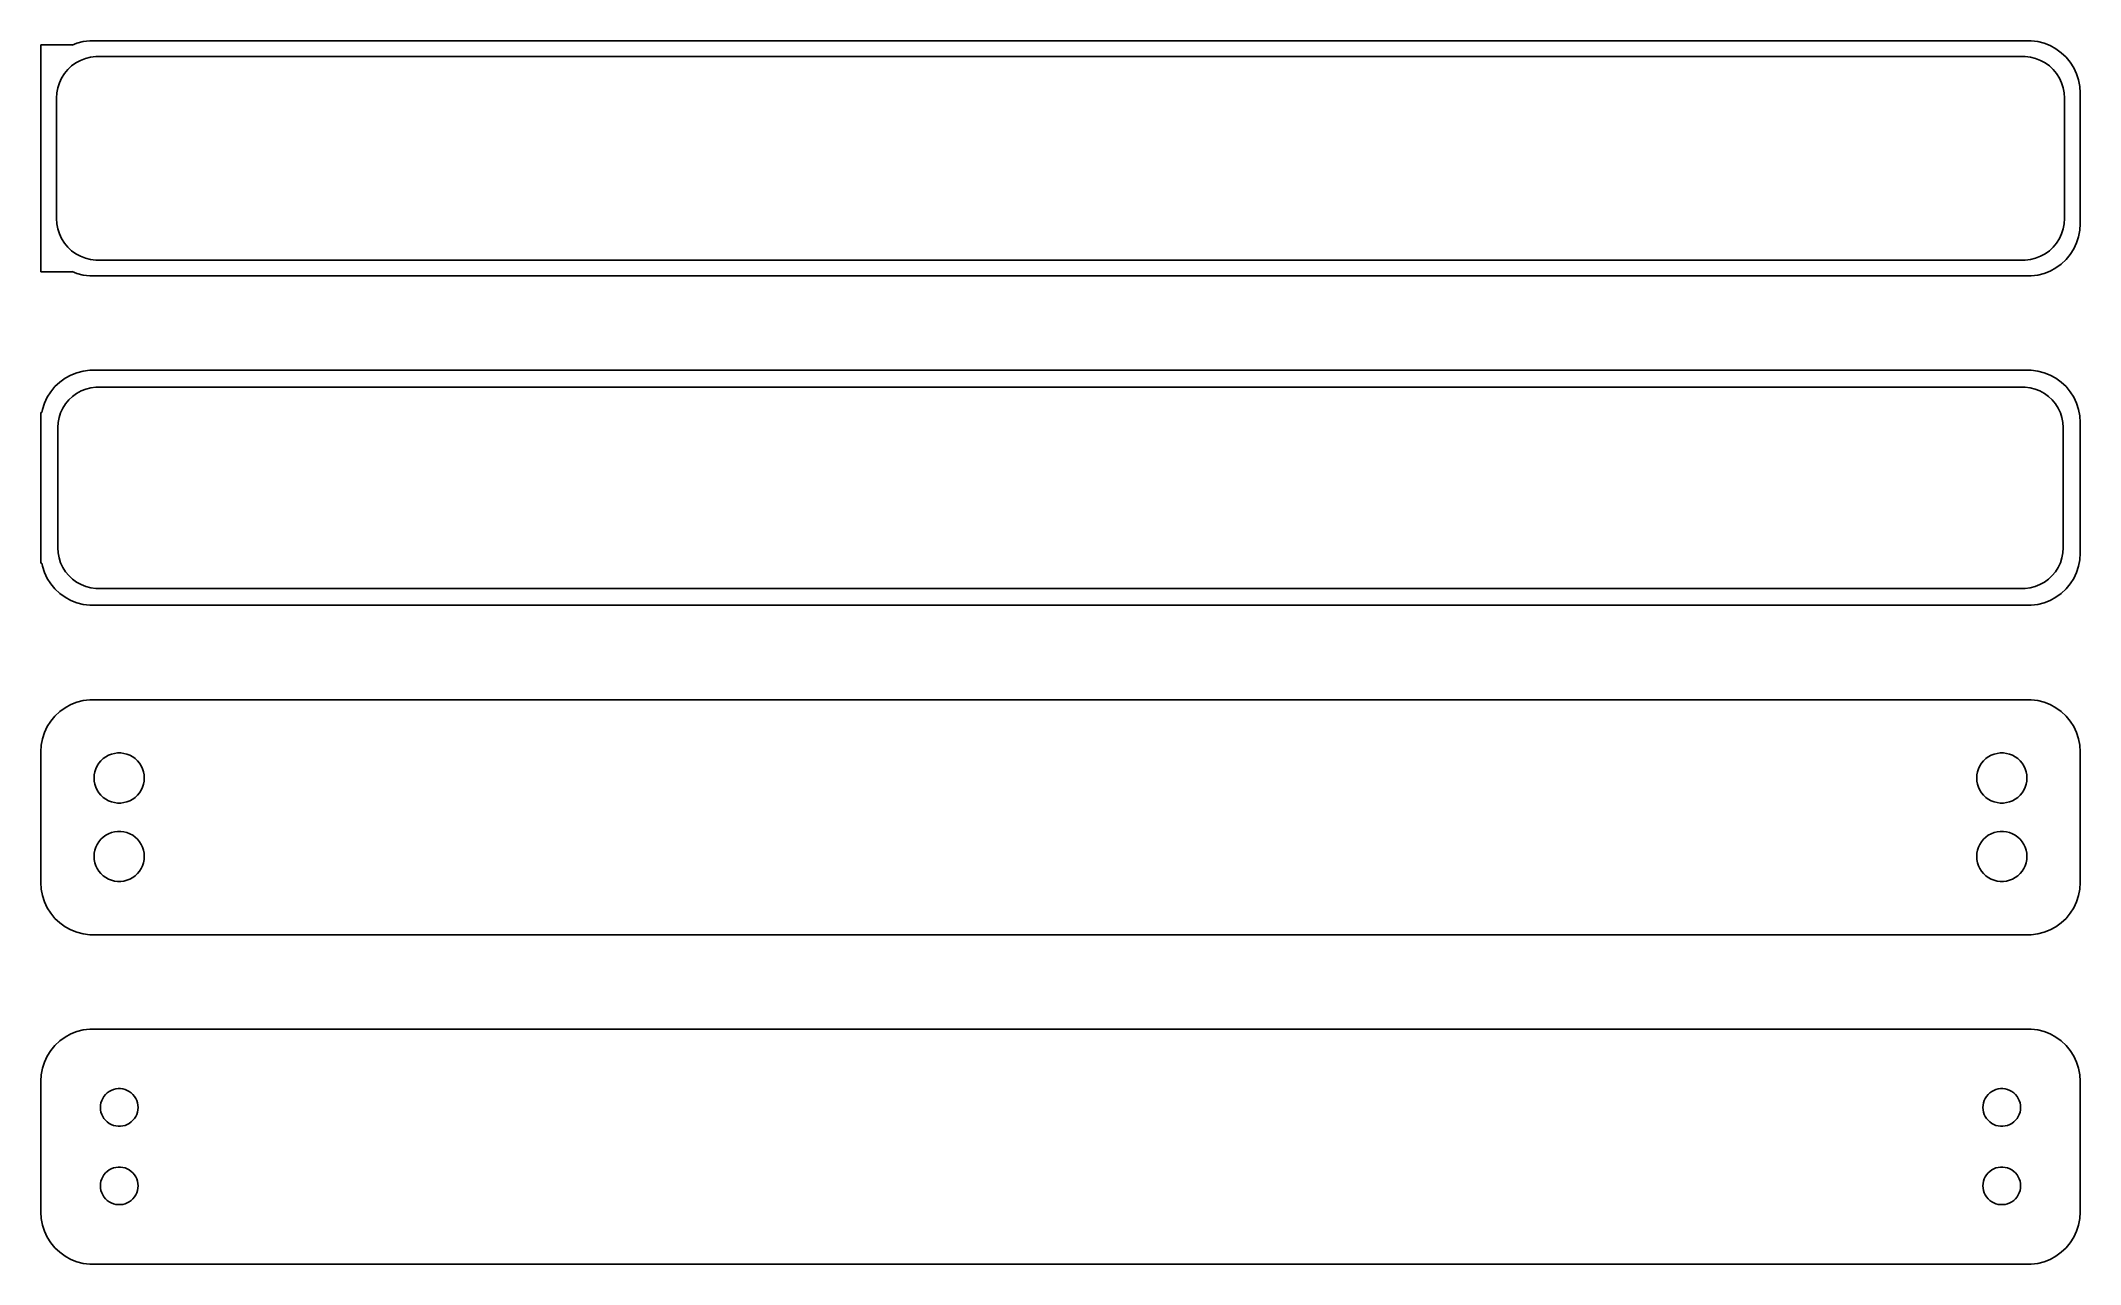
# Model space of a CAD drawing. Header units: metres. Extents: x -98 to 98, y 83 to 200.
import ezdxf

# ---------------------------------------------------------------- set-up
doc = ezdxf.new("R2010")
doc.units = ezdxf.units.M

msp = doc.modelspace()

# ---------------------------------------------------------------- linework, layer by layer
for p, q in [((-94.5, 199.865), (-97.5, 199.865)), ((-97.5, 199.865), (-97.5, 178.135)), ((-94.0451, 200.005), (-94.5, 199.825)), ((-94.5, 199.825), (-94.5, 199.865)), ((-93.4369, 200.161), (-94.0451, 200.005)), ((-92.8139, 200.24), (-93.4369, 200.161)), ((92.8139, 200.24), (-92.8139, 200.24)), ((93.4369, 200.161), (92.8139, 200.24)), ((94.0451, 200.005), (93.4369, 200.161)), ((94.6289, 199.774), (94.0451, 200.005)), ((95.1791, 199.472), (94.6289, 199.774)), ((95.6871, 199.103), (95.1791, 199.472)), ((96.1448, 198.673), (95.6871, 199.103)), ((-95.5052, 196.677), (-95.2361, 197.101)), ((-95.2361, 197.101), (-94.9159, 197.488)), ((-94.9159, 197.488), (-94.5497, 197.832)), ((-94.5497, 197.832), (-94.1433, 198.127)), ((-94.1433, 198.127), (-93.7031, 198.369)), ((-93.7031, 198.369), (-93.2361, 198.554)), ((-93.2361, 198.554), (-92.7495, 198.679)), ((-92.7495, 198.679), (-92.2512, 198.742)), ((-92.2512, 198.742), (92.2512, 198.742)), ((92.2512, 198.742), (92.7495, 198.679)), ((92.7495, 198.679), (93.2361, 198.554)), ((93.2361, 198.554), (93.7031, 198.369)), ((93.7031, 198.369), (94.1433, 198.127)), ((94.1433, 198.127), (94.5497, 197.832)), ((94.5497, 197.832), (94.9159, 197.488)), ((94.9159, 197.488), (95.2361, 197.101)), ((95.2361, 197.101), (95.5052, 196.677)), ((96.5451, 198.189), (96.1448, 198.673)), ((96.8815, 197.659), (96.5451, 198.189)), ((97.1489, 197.091), (96.8815, 197.659)), ((97.3429, 196.493), (97.1489, 197.091)), ((-96, 194.75), (-95.9685, 195.251)), ((-95.9685, 195.251), (-95.8743, 195.745)), ((-95.8743, 195.745), (-95.7191, 196.222)), ((-95.7191, 196.222), (-95.5052, 196.677)), ((95.5052, 196.677), (95.7191, 196.222)), ((95.7191, 196.222), (95.8743, 195.745)), ((95.8743, 195.745), (95.9685, 195.251)), ((95.9685, 195.251), (96, 194.75)), ((97.4606, 195.877), (97.3429, 196.493)), ((97.5, 195.25), (97.4606, 195.877)), ((97.5, 182.75), (97.5, 195.25)), ((-96, 183.25), (-96, 194.75)), ((96, 194.75), (96, 183.25)), ((-95.9685, 182.749), (-96, 183.25)), ((-95.8743, 182.255), (-95.9685, 182.749)), ((-95.7191, 181.778), (-95.8743, 182.255)), ((-95.5052, 181.323), (-95.7191, 181.778)), ((95.7191, 181.778), (95.5052, 181.323)), ((95.8743, 182.255), (95.7191, 181.778)), ((95.9685, 182.749), (95.8743, 182.255)), ((96, 183.25), (95.9685, 182.749)), ((97.1489, 180.909), (97.3429, 181.507)), ((97.3429, 181.507), (97.4606, 182.123)), ((97.4606, 182.123), (97.5, 182.75)), ((-95.2361, 180.899), (-95.5052, 181.323)), ((-94.9159, 180.512), (-95.2361, 180.899)), ((-94.5497, 180.168), (-94.9159, 180.512)), ((-94.1433, 179.873), (-94.5497, 180.168)), ((-93.7031, 179.631), (-94.1433, 179.873)), ((-93.2361, 179.446), (-93.7031, 179.631)), ((-92.7495, 179.321), (-93.2361, 179.446)), ((93.2361, 179.446), (92.7495, 179.321)), ((93.7031, 179.631), (93.2361, 179.446)), ((94.1433, 179.873), (93.7031, 179.631)), ((94.5497, 180.168), (94.1433, 179.873)), ((94.9159, 180.512), (94.5497, 180.168)), ((95.2361, 180.899), (94.9159, 180.512)), ((95.5052, 181.323), (95.2361, 180.899)), ((96.1448, 179.327), (96.5451, 179.811)), ((96.5451, 179.811), (96.8815, 180.341)), ((96.8815, 180.341), (97.1489, 180.909)), ((-97.5, 178.135), (-94.5, 178.135)), ((-94.5, 178.135), (-94.5, 178.175)), ((-94.5, 178.175), (-94.0451, 177.995)), ((-94.0451, 177.995), (-93.4369, 177.839)), ((-93.4369, 177.839), (-92.8139, 177.76)), ((-92.8139, 177.76), (92.8139, 177.76)), ((-92.2512, 179.258), (-92.7495, 179.321)), ((92.2512, 179.258), (-92.2512, 179.258)), ((92.7495, 179.321), (92.2512, 179.258)), ((92.8139, 177.76), (93.4369, 177.839)), ((93.4369, 177.839), (94.0451, 177.995)), ((94.0451, 177.995), (94.6289, 178.226)), ((94.6289, 178.226), (95.1791, 178.528)), ((95.1791, 178.528), (95.6871, 178.897)), ((95.6871, 178.897), (96.1448, 179.327)), ((-95.1791, 167.972), (-95.6871, 167.603)), ((-94.6289, 168.274), (-95.1791, 167.972)), ((-94.0451, 168.505), (-94.6289, 168.274)), ((-93.4369, 168.661), (-94.0451, 168.505)), ((-92.8139, 168.74), (-93.4369, 168.661)), ((92.8139, 168.74), (-92.8139, 168.74)), ((93.4369, 168.661), (92.8139, 168.74)), ((94.0451, 168.505), (93.4369, 168.661)), ((94.6289, 168.274), (94.0451, 168.505)), ((95.1791, 167.972), (94.6289, 168.274)), ((95.6871, 167.603), (95.1791, 167.972)), ((-96.8815, 166.159), (-97.1489, 165.591)), ((-96.5451, 166.689), (-96.8815, 166.159)), ((-96.1448, 167.173), (-96.5451, 166.689)), ((-95.6871, 167.603), (-96.1448, 167.173)), ((-95.133, 165.526), (-94.823, 165.901)), ((-94.823, 165.901), (-94.4685, 166.234)), ((-94.4685, 166.234), (-94.0751, 166.52)), ((-94.0751, 166.52), (-93.6489, 166.754)), ((-93.6489, 166.754), (-93.1967, 166.933)), ((-93.1967, 166.933), (-92.7256, 167.054)), ((-92.7256, 167.054), (-92.2432, 167.115)), ((-92.2432, 167.115), (92.2432, 167.115)), ((92.2432, 167.115), (92.7256, 167.054)), ((92.7256, 167.054), (93.1967, 166.933)), ((93.1967, 166.933), (93.6489, 166.754)), ((93.6489, 166.754), (94.0751, 166.52)), ((94.0751, 166.52), (94.4685, 166.234)), ((94.4685, 166.234), (94.823, 165.901)), ((94.823, 165.901), (95.133, 165.526)), ((96.1448, 167.173), (95.6871, 167.603)), ((96.5451, 166.689), (96.1448, 167.173)), ((96.8815, 166.159), (96.5451, 166.689)), ((97.1489, 165.591), (96.8815, 166.159)), ((-97.4, 164.694), (-97.5, 164.694)), ((-97.5, 164.694), (-97.5, 150.306)), ((-97.3429, 164.993), (-97.4, 164.694)), ((-97.1489, 165.591), (-97.3429, 164.993)), ((-95.8421, 163.735), (-95.751, 164.213)), ((-95.751, 164.213), (-95.6007, 164.676)), ((-95.6007, 164.676), (-95.3936, 165.116)), ((-95.3936, 165.116), (-95.133, 165.526)), ((95.133, 165.526), (95.3936, 165.116)), ((95.3936, 165.116), (95.6007, 164.676)), ((95.6007, 164.676), (95.751, 164.213)), ((95.751, 164.213), (95.8421, 163.735)), ((97.3429, 164.993), (97.1489, 165.591)), ((97.4606, 164.377), (97.3429, 164.993)), ((97.5, 163.75), (97.4606, 164.377)), ((-95.8726, 163.25), (-95.8421, 163.735)), ((-95.8726, 151.75), (-95.8726, 163.25)), ((95.8421, 163.735), (95.8726, 163.25)), ((95.8726, 163.25), (95.8726, 151.75)), ((97.5, 151.25), (97.5, 163.75)), ((-97.5, 150.306), (-97.4, 150.306)), ((-97.4, 150.306), (-97.3429, 150.007)), ((-95.8421, 151.265), (-95.8726, 151.75)), ((-95.751, 150.787), (-95.8421, 151.265)), ((-95.6007, 150.324), (-95.751, 150.787)), ((-95.3936, 149.884), (-95.6007, 150.324)), ((95.6007, 150.324), (95.3936, 149.884)), ((95.751, 150.787), (95.6007, 150.324)), ((95.8421, 151.265), (95.751, 150.787)), ((95.8726, 151.75), (95.8421, 151.265)), ((97.3429, 150.007), (97.4606, 150.623)), ((97.4606, 150.623), (97.5, 151.25)), ((-97.3429, 150.007), (-97.1489, 149.409)), ((-97.1489, 149.409), (-96.8815, 148.841)), ((-96.8815, 148.841), (-96.5451, 148.311)), ((-96.5451, 148.311), (-96.1448, 147.827)), ((-95.133, 149.474), (-95.3936, 149.884)), ((-94.823, 149.099), (-95.133, 149.474)), ((-94.4685, 148.766), (-94.823, 149.099)), ((-94.0751, 148.48), (-94.4685, 148.766)), ((-93.6489, 148.246), (-94.0751, 148.48)), ((-93.1967, 148.067), (-93.6489, 148.246)), ((93.6489, 148.246), (93.1967, 148.067)), ((94.0751, 148.48), (93.6489, 148.246)), ((94.4685, 148.766), (94.0751, 148.48)), ((94.823, 149.099), (94.4685, 148.766)), ((95.133, 149.474), (94.823, 149.099)), ((95.3936, 149.884), (95.133, 149.474)), ((96.1448, 147.827), (96.5451, 148.311)), ((96.5451, 148.311), (96.8815, 148.841)), ((96.8815, 148.841), (97.1489, 149.409)), ((97.1489, 149.409), (97.3429, 150.007)), ((-96.1448, 147.827), (-95.6871, 147.397)), ((-95.6871, 147.397), (-95.1791, 147.028)), ((-95.1791, 147.028), (-94.6289, 146.726)), ((-94.6289, 146.726), (-94.0451, 146.495)), ((-94.0451, 146.495), (-93.4369, 146.339)), ((-93.4369, 146.339), (-92.8139, 146.26)), ((-92.7256, 147.946), (-93.1967, 148.067)), ((-92.8139, 146.26), (92.8139, 146.26)), ((-92.2432, 147.885), (-92.7256, 147.946)), ((92.2432, 147.885), (-92.2432, 147.885)), ((92.7256, 147.946), (92.2432, 147.885)), ((93.1967, 148.067), (92.7256, 147.946)), ((92.8139, 146.26), (93.4369, 146.339)), ((93.4369, 146.339), (94.0451, 146.495)), ((94.0451, 146.495), (94.6289, 146.726)), ((94.6289, 146.726), (95.1791, 147.028)), ((95.1791, 147.028), (95.6871, 147.397)), ((95.6871, 147.397), (96.1448, 147.827)), ((-94.6289, 136.774), (-95.1791, 136.472)), ((-94.0451, 137.005), (-94.6289, 136.774)), ((-93.4369, 137.161), (-94.0451, 137.005)), ((-92.8139, 137.24), (-93.4369, 137.161)), ((92.8139, 137.24), (-92.8139, 137.24)), ((93.4369, 137.161), (92.8139, 137.24)), ((94.0451, 137.005), (93.4369, 137.161)), ((94.6289, 136.774), (94.0451, 137.005)), ((95.1791, 136.472), (94.6289, 136.774)), ((-96.8815, 134.659), (-97.1489, 134.091)), ((-96.5451, 135.189), (-96.8815, 134.659)), ((-96.1448, 135.673), (-96.5451, 135.189)), ((-95.6871, 136.103), (-96.1448, 135.673)), ((-95.1791, 136.472), (-95.6871, 136.103)), ((95.6871, 136.103), (95.1791, 136.472)), ((96.1448, 135.673), (95.6871, 136.103)), ((96.5451, 135.189), (96.1448, 135.673)), ((96.8815, 134.659), (96.5451, 135.189)), ((97.1489, 134.091), (96.8815, 134.659)), ((-97.4606, 132.877), (-97.5, 132.25)), ((-97.3429, 133.493), (-97.4606, 132.877)), ((-97.1489, 134.091), (-97.3429, 133.493)), ((97.3429, 133.493), (97.1489, 134.091)), ((97.4606, 132.877), (97.3429, 133.493)), ((97.5, 132.25), (97.4606, 132.877)), ((-97.5, 132.25), (-97.5, 119.75)), ((-92.2315, 130.633), (-92.1031, 130.906)), ((-92.1031, 130.906), (-91.9416, 131.161)), ((-91.9416, 131.161), (-91.7495, 131.393)), ((-91.7495, 131.393), (-91.5298, 131.599)), ((-91.5298, 131.599), (-91.286, 131.776)), ((-91.286, 131.776), (-91.0219, 131.922)), ((-91.0219, 131.922), (-90.7416, 132.033)), ((-90.7416, 132.033), (-90.4497, 132.107)), ((-90.4497, 132.107), (-90.1507, 132.145)), ((-90.1507, 132.145), (-89.8493, 132.145)), ((-89.8493, 132.145), (-89.5503, 132.107)), ((-89.5503, 132.107), (-89.2584, 132.033)), ((-89.2584, 132.033), (-88.9781, 131.922)), ((-88.9781, 131.922), (-88.714, 131.776)), ((-88.714, 131.776), (-88.4702, 131.599)), ((-88.4702, 131.599), (-88.2505, 131.393)), ((-88.2505, 131.393), (-88.0583, 131.161)), ((-88.0583, 131.161), (-87.8969, 130.906)), ((-87.8969, 130.906), (-87.7685, 130.633)), ((87.7685, 130.633), (87.8969, 130.906)), ((87.8969, 130.906), (88.0583, 131.161)), ((88.0583, 131.161), (88.2505, 131.393)), ((88.2505, 131.393), (88.4702, 131.599)), ((88.4702, 131.599), (88.714, 131.776)), ((88.714, 131.776), (88.9781, 131.922)), ((88.9781, 131.922), (89.2584, 132.033)), ((89.2584, 132.033), (89.5503, 132.107)), ((89.5503, 132.107), (89.8493, 132.145)), ((89.8493, 132.145), (90.1507, 132.145)), ((90.1507, 132.145), (90.4497, 132.107)), ((90.4497, 132.107), (90.7416, 132.033)), ((90.7416, 132.033), (91.0219, 131.922)), ((91.0219, 131.922), (91.286, 131.776)), ((91.286, 131.776), (91.5298, 131.599)), ((91.5298, 131.599), (91.7495, 131.393)), ((91.7495, 131.393), (91.9416, 131.161)), ((91.9416, 131.161), (92.1031, 130.906)), ((92.1031, 130.906), (92.2315, 130.633)), ((97.5, 119.75), (97.5, 132.25)), ((-92.4, 129.75), (-92.3811, 130.051)), ((-92.3811, 129.449), (-92.4, 129.75)), ((-92.3811, 130.051), (-92.3246, 130.347)), ((-92.3246, 129.153), (-92.3811, 129.449)), ((-92.3246, 130.347), (-92.2315, 130.633)), ((-92.2315, 128.867), (-92.3246, 129.153)), ((-92.1031, 128.594), (-92.2315, 128.867)), ((-87.7685, 128.867), (-87.8969, 128.594)), ((-87.7685, 130.633), (-87.6754, 130.347)), ((-87.6754, 129.153), (-87.7685, 128.867)), ((-87.6754, 130.347), (-87.6189, 130.051)), ((-87.6189, 129.449), (-87.6754, 129.153)), ((-87.6189, 130.051), (-87.6, 129.75)), ((-87.6, 129.75), (-87.6189, 129.449)), ((87.6, 129.75), (87.6189, 130.051)), ((87.6189, 129.449), (87.6, 129.75)), ((87.6189, 130.051), (87.6754, 130.347)), ((87.6754, 129.153), (87.6189, 129.449)), ((87.6754, 130.347), (87.7685, 130.633)), ((87.7685, 128.867), (87.6754, 129.153)), ((87.8969, 128.594), (87.7685, 128.867)), ((92.2315, 128.867), (92.1031, 128.594)), ((92.2315, 130.633), (92.3246, 130.347)), ((92.3246, 129.153), (92.2315, 128.867)), ((92.3246, 130.347), (92.3811, 130.051)), ((92.3811, 129.449), (92.3246, 129.153)), ((92.3811, 130.051), (92.4, 129.75)), ((92.4, 129.75), (92.3811, 129.449)), ((-91.9416, 128.339), (-92.1031, 128.594)), ((-91.7495, 128.107), (-91.9416, 128.339)), ((-91.5298, 127.901), (-91.7495, 128.107)), ((-91.286, 127.724), (-91.5298, 127.901)), ((-91.0219, 127.578), (-91.286, 127.724)), ((-90.7416, 127.467), (-91.0219, 127.578)), ((-90.4497, 127.393), (-90.7416, 127.467)), ((-90.1507, 127.355), (-90.4497, 127.393)), ((-89.8493, 127.355), (-90.1507, 127.355)), ((-89.5503, 127.393), (-89.8493, 127.355)), ((-89.2584, 127.467), (-89.5503, 127.393)), ((-88.9781, 127.578), (-89.2584, 127.467)), ((-88.714, 127.724), (-88.9781, 127.578)), ((-88.4702, 127.901), (-88.714, 127.724)), ((-88.2505, 128.107), (-88.4702, 127.901)), ((-88.0583, 128.339), (-88.2505, 128.107)), ((-87.8969, 128.594), (-88.0583, 128.339)), ((88.0583, 128.339), (87.8969, 128.594)), ((88.2505, 128.107), (88.0583, 128.339)), ((88.4702, 127.901), (88.2505, 128.107)), ((88.714, 127.724), (88.4702, 127.901)), ((88.9781, 127.578), (88.714, 127.724)), ((89.2584, 127.467), (88.9781, 127.578)), ((89.5503, 127.393), (89.2584, 127.467)), ((89.8493, 127.355), (89.5503, 127.393)), ((90.1507, 127.355), (89.8493, 127.355)), ((90.4497, 127.393), (90.1507, 127.355)), ((90.7416, 127.467), (90.4497, 127.393)), ((91.0219, 127.578), (90.7416, 127.467)), ((91.286, 127.724), (91.0219, 127.578)), ((91.5298, 127.901), (91.286, 127.724)), ((91.7495, 128.107), (91.5298, 127.901)), ((91.9416, 128.339), (91.7495, 128.107)), ((92.1031, 128.594), (91.9416, 128.339)), ((-92.3246, 122.847), (-92.2315, 123.133)), ((-92.2315, 123.133), (-92.1031, 123.406)), ((-92.1031, 123.406), (-91.9416, 123.661)), ((-91.9416, 123.661), (-91.7495, 123.893)), ((-91.7495, 123.893), (-91.5298, 124.099)), ((-91.5298, 124.099), (-91.286, 124.276)), ((-91.286, 124.276), (-91.0219, 124.422)), ((-91.0219, 124.422), (-90.7416, 124.533)), ((-90.7416, 124.533), (-90.4497, 124.607)), ((-90.4497, 124.607), (-90.1507, 124.645)), ((-90.1507, 124.645), (-89.8493, 124.645)), ((-89.8493, 124.645), (-89.5503, 124.607)), ((-89.5503, 124.607), (-89.2584, 124.533)), ((-89.2584, 124.533), (-88.9781, 124.422)), ((-88.9781, 124.422), (-88.714, 124.276)), ((-88.714, 124.276), (-88.4702, 124.099)), ((-88.4702, 124.099), (-88.2505, 123.893)), ((-88.2505, 123.893), (-88.0583, 123.661)), ((-88.0583, 123.661), (-87.8969, 123.406)), ((-87.8969, 123.406), (-87.7685, 123.133)), ((-87.7685, 123.133), (-87.6754, 122.847)), ((87.6754, 122.847), (87.7685, 123.133)), ((87.7685, 123.133), (87.8969, 123.406)), ((87.8969, 123.406), (88.0583, 123.661)), ((88.0583, 123.661), (88.2505, 123.893)), ((88.2505, 123.893), (88.4702, 124.099)), ((88.4702, 124.099), (88.714, 124.276)), ((88.714, 124.276), (88.9781, 124.422)), ((88.9781, 124.422), (89.2584, 124.533)), ((89.2584, 124.533), (89.5503, 124.607)), ((89.5503, 124.607), (89.8493, 124.645)), ((89.8493, 124.645), (90.1507, 124.645)), ((90.1507, 124.645), (90.4497, 124.607)), ((90.4497, 124.607), (90.7416, 124.533)), ((90.7416, 124.533), (91.0219, 124.422)), ((91.0219, 124.422), (91.286, 124.276)), ((91.286, 124.276), (91.5298, 124.099)), ((91.5298, 124.099), (91.7495, 123.893)), ((91.7495, 123.893), (91.9416, 123.661)), ((91.9416, 123.661), (92.1031, 123.406)), ((92.1031, 123.406), (92.2315, 123.133)), ((92.2315, 123.133), (92.3246, 122.847)), ((-92.4, 122.25), (-92.3811, 122.551)), ((-92.3811, 121.949), (-92.4, 122.25)), ((-92.3811, 122.551), (-92.3246, 122.847)), ((-92.3246, 121.653), (-92.3811, 121.949)), ((-92.2315, 121.367), (-92.3246, 121.653)), ((-92.1031, 121.094), (-92.2315, 121.367)), ((-91.9416, 120.839), (-92.1031, 121.094)), ((-87.8969, 121.094), (-88.0583, 120.839)), ((-87.7685, 121.367), (-87.8969, 121.094)), ((-87.6754, 121.653), (-87.7685, 121.367)), ((-87.6754, 122.847), (-87.6189, 122.551)), ((-87.6189, 121.949), (-87.6754, 121.653)), ((-87.6189, 122.551), (-87.6, 122.25)), ((-87.6, 122.25), (-87.6189, 121.949)), ((87.6, 122.25), (87.6189, 122.551)), ((87.6189, 121.949), (87.6, 122.25)), ((87.6189, 122.551), (87.6754, 122.847)), ((87.6754, 121.653), (87.6189, 121.949)), ((87.7685, 121.367), (87.6754, 121.653)), ((87.8969, 121.094), (87.7685, 121.367)), ((88.0583, 120.839), (87.8969, 121.094)), ((92.1031, 121.094), (91.9416, 120.839)), ((92.2315, 121.367), (92.1031, 121.094)), ((92.3246, 121.653), (92.2315, 121.367)), ((92.3246, 122.847), (92.3811, 122.551)), ((92.3811, 121.949), (92.3246, 121.653)), ((92.3811, 122.551), (92.4, 122.25)), ((92.4, 122.25), (92.3811, 121.949)), ((-97.5, 119.75), (-97.4606, 119.123)), ((-97.4606, 119.123), (-97.3429, 118.507)), ((-91.7495, 120.607), (-91.9416, 120.839)), ((-91.5298, 120.401), (-91.7495, 120.607)), ((-91.286, 120.224), (-91.5298, 120.401)), ((-91.0219, 120.078), (-91.286, 120.224)), ((-90.7416, 119.967), (-91.0219, 120.078)), ((-90.4497, 119.893), (-90.7416, 119.967)), ((-90.1507, 119.855), (-90.4497, 119.893)), ((-89.8493, 119.855), (-90.1507, 119.855)), ((-89.5503, 119.893), (-89.8493, 119.855)), ((-89.2584, 119.967), (-89.5503, 119.893)), ((-88.9781, 120.078), (-89.2584, 119.967)), ((-88.714, 120.224), (-88.9781, 120.078)), ((-88.4702, 120.401), (-88.714, 120.224)), ((-88.2505, 120.607), (-88.4702, 120.401)), ((-88.0583, 120.839), (-88.2505, 120.607)), ((88.2505, 120.607), (88.0583, 120.839)), ((88.4702, 120.401), (88.2505, 120.607)), ((88.714, 120.224), (88.4702, 120.401)), ((88.9781, 120.078), (88.714, 120.224)), ((89.2584, 119.967), (88.9781, 120.078)), ((89.5503, 119.893), (89.2584, 119.967)), ((89.8493, 119.855), (89.5503, 119.893)), ((90.1507, 119.855), (89.8493, 119.855)), ((90.4497, 119.893), (90.1507, 119.855)), ((90.7416, 119.967), (90.4497, 119.893)), ((91.0219, 120.078), (90.7416, 119.967)), ((91.286, 120.224), (91.0219, 120.078)), ((91.5298, 120.401), (91.286, 120.224)), ((91.7495, 120.607), (91.5298, 120.401)), ((91.9416, 120.839), (91.7495, 120.607)), ((97.3429, 118.507), (97.4606, 119.123)), ((97.4606, 119.123), (97.5, 119.75)), ((-97.3429, 118.507), (-97.1489, 117.909)), ((-97.1489, 117.909), (-96.8815, 117.341)), ((-96.8815, 117.341), (-96.5451, 116.811)), ((96.5451, 116.811), (96.8815, 117.341)), ((96.8815, 117.341), (97.1489, 117.909)), ((97.1489, 117.909), (97.3429, 118.507)), ((-96.5451, 116.811), (-96.1448, 116.327)), ((-96.1448, 116.327), (-95.6871, 115.897)), ((-95.6871, 115.897), (-95.1791, 115.528)), ((-95.1791, 115.528), (-94.6289, 115.226)), ((-94.6289, 115.226), (-94.0451, 114.995)), ((94.0451, 114.995), (94.6289, 115.226)), ((94.6289, 115.226), (95.1791, 115.528)), ((95.1791, 115.528), (95.6871, 115.897)), ((95.6871, 115.897), (96.1448, 116.327)), ((96.1448, 116.327), (96.5451, 116.811)), ((-94.0451, 114.995), (-93.4369, 114.839)), ((-93.4369, 114.839), (-92.8139, 114.76)), ((-92.8139, 114.76), (92.8139, 114.76)), ((92.8139, 114.76), (93.4369, 114.839)), ((93.4369, 114.839), (94.0451, 114.995)), ((-94.0451, 105.505), (-94.6289, 105.274)), ((-93.4369, 105.661), (-94.0451, 105.505)), ((-92.8139, 105.74), (-93.4369, 105.661)), ((92.8139, 105.74), (-92.8139, 105.74)), ((93.4369, 105.661), (92.8139, 105.74)), ((94.0451, 105.505), (93.4369, 105.661)), ((94.6289, 105.274), (94.0451, 105.505)), ((-96.5451, 103.689), (-96.8815, 103.159)), ((-96.1448, 104.173), (-96.5451, 103.689)), ((-95.6871, 104.603), (-96.1448, 104.173)), ((-95.1791, 104.972), (-95.6871, 104.603)), ((-94.6289, 105.274), (-95.1791, 104.972)), ((95.1791, 104.972), (94.6289, 105.274)), ((95.6871, 104.603), (95.1791, 104.972)), ((96.1448, 104.173), (95.6871, 104.603)), ((96.5451, 103.689), (96.1448, 104.173)), ((96.8815, 103.159), (96.5451, 103.689)), ((-97.3429, 101.993), (-97.4606, 101.377)), ((-97.1489, 102.591), (-97.3429, 101.993)), ((-96.8815, 103.159), (-97.1489, 102.591)), ((97.1489, 102.591), (96.8815, 103.159)), ((97.3429, 101.993), (97.1489, 102.591)), ((97.4606, 101.377), (97.3429, 101.993)), ((-97.4606, 101.377), (-97.5, 100.75)), ((-97.5, 100.75), (-97.5, 88.25)), ((-91.4562, 99.308), (-91.3121, 99.4822)), ((-91.3121, 99.4822), (-91.1474, 99.6369)), ((-91.1474, 99.6369), (-90.9645, 99.7698)), ((-90.9645, 99.7698), (-90.7664, 99.8787)), ((-90.7664, 99.8787), (-90.5562, 99.9619)), ((-90.5562, 99.9619), (-90.3373, 100.018)), ((-90.3373, 100.018), (-90.113, 100.046)), ((-90.113, 100.046), (-89.887, 100.046)), ((-89.887, 100.046), (-89.6627, 100.018)), ((-89.6627, 100.018), (-89.4438, 99.9619)), ((-89.4438, 99.9619), (-89.2336, 99.8787)), ((-89.2336, 99.8787), (-89.0355, 99.7698)), ((-89.0355, 99.7698), (-88.8526, 99.6369)), ((-88.8526, 99.6369), (-88.6879, 99.4822)), ((-88.6879, 99.4822), (-88.5438, 99.308)), ((88.5438, 99.308), (88.6879, 99.4822)), ((88.6879, 99.4822), (88.8526, 99.6369)), ((88.8526, 99.6369), (89.0355, 99.7698)), ((89.0355, 99.7698), (89.2336, 99.8787)), ((89.2336, 99.8787), (89.4438, 99.9619)), ((89.4438, 99.9619), (89.6627, 100.018)), ((89.6627, 100.018), (89.887, 100.046)), ((89.887, 100.046), (90.113, 100.046)), ((90.113, 100.046), (90.3373, 100.018)), ((90.3373, 100.018), (90.5562, 99.9619)), ((90.5562, 99.9619), (90.7664, 99.8787)), ((90.7664, 99.8787), (90.9645, 99.7698)), ((90.9645, 99.7698), (91.1474, 99.6369)), ((91.1474, 99.6369), (91.3121, 99.4822)), ((91.3121, 99.4822), (91.4562, 99.308)), ((97.5, 100.75), (97.4606, 101.377)), ((97.5, 88.25), (97.5, 100.75)), ((-91.8, 98.25), (-91.7858, 98.4756)), ((-91.7858, 98.0244), (-91.8, 98.25)), ((-91.7858, 98.4756), (-91.7434, 98.6976)), ((-91.7434, 97.8024), (-91.7858, 98.0244)), ((-91.7434, 98.6976), (-91.6736, 98.9126)), ((-91.6736, 97.5874), (-91.7434, 97.8024)), ((-91.6736, 98.9126), (-91.5773, 99.1171)), ((-91.5773, 97.3828), (-91.6736, 97.5874)), ((-91.5773, 99.1171), (-91.4562, 99.308)), ((-88.5438, 99.308), (-88.4226, 99.1171)), ((-88.4226, 99.1171), (-88.3264, 98.9126)), ((-88.3264, 97.5874), (-88.4226, 97.3828)), ((-88.3264, 98.9126), (-88.2565, 98.6976)), ((-88.2565, 97.8024), (-88.3264, 97.5874)), ((-88.2565, 98.6976), (-88.2142, 98.4756)), ((-88.2142, 98.0244), (-88.2565, 97.8024)), ((-88.2142, 98.4756), (-88.2, 98.25)), ((-88.2, 98.25), (-88.2142, 98.0244)), ((88.2, 98.25), (88.2142, 98.4756)), ((88.2142, 98.0244), (88.2, 98.25)), ((88.2142, 98.4756), (88.2565, 98.6976)), ((88.2565, 97.8024), (88.2142, 98.0244)), ((88.2565, 98.6976), (88.3264, 98.9126)), ((88.3264, 97.5874), (88.2565, 97.8024)), ((88.3264, 98.9126), (88.4226, 99.1171)), ((88.4226, 97.3828), (88.3264, 97.5874)), ((88.4226, 99.1171), (88.5438, 99.308)), ((91.4562, 99.308), (91.5773, 99.1171)), ((91.5773, 99.1171), (91.6736, 98.9126)), ((91.6736, 97.5874), (91.5773, 97.3828)), ((91.6736, 98.9126), (91.7434, 98.6976)), ((91.7434, 97.8024), (91.6736, 97.5874)), ((91.7434, 98.6976), (91.7858, 98.4756)), ((91.7858, 98.0244), (91.7434, 97.8024)), ((91.7858, 98.4756), (91.8, 98.25)), ((91.8, 98.25), (91.7858, 98.0244)), ((-91.4562, 97.192), (-91.5773, 97.3828)), ((-91.3121, 97.0178), (-91.4562, 97.192)), ((-91.1474, 96.8631), (-91.3121, 97.0178)), ((-90.9645, 96.7302), (-91.1474, 96.8631)), ((-90.7664, 96.6213), (-90.9645, 96.7302)), ((-90.5562, 96.5381), (-90.7664, 96.6213)), ((-90.3373, 96.4819), (-90.5562, 96.5381)), ((-90.113, 96.4536), (-90.3373, 96.4819)), ((-89.887, 96.4536), (-90.113, 96.4536)), ((-89.6627, 96.4819), (-89.887, 96.4536)), ((-89.4438, 96.5381), (-89.6627, 96.4819)), ((-89.2336, 96.6213), (-89.4438, 96.5381)), ((-89.0355, 96.7302), (-89.2336, 96.6213)), ((-88.8526, 96.8631), (-89.0355, 96.7302)), ((-88.6879, 97.0178), (-88.8526, 96.8631)), ((-88.5438, 97.192), (-88.6879, 97.0178)), ((-88.4226, 97.3828), (-88.5438, 97.192)), ((88.5438, 97.192), (88.4226, 97.3828)), ((88.6879, 97.0178), (88.5438, 97.192)), ((88.8526, 96.8631), (88.6879, 97.0178)), ((89.0355, 96.7302), (88.8526, 96.8631)), ((89.2336, 96.6213), (89.0355, 96.7302)), ((89.4438, 96.5381), (89.2336, 96.6213)), ((89.6627, 96.4819), (89.4438, 96.5381)), ((89.887, 96.4536), (89.6627, 96.4819)), ((90.113, 96.4536), (89.887, 96.4536)), ((90.3373, 96.4819), (90.113, 96.4536)), ((90.5562, 96.5381), (90.3373, 96.4819)), ((90.7664, 96.6213), (90.5562, 96.5381)), ((90.9645, 96.7302), (90.7664, 96.6213)), ((91.1474, 96.8631), (90.9645, 96.7302)), ((91.3121, 97.0178), (91.1474, 96.8631)), ((91.4562, 97.192), (91.3121, 97.0178)), ((91.5773, 97.3828), (91.4562, 97.192)), ((-91.5773, 91.6172), (-91.4562, 91.808)), ((-91.4562, 91.808), (-91.3121, 91.9822)), ((-91.3121, 91.9822), (-91.1474, 92.1369)), ((-91.1474, 92.1369), (-90.9645, 92.2698)), ((-90.9645, 92.2698), (-90.7664, 92.3787)), ((-90.7664, 92.3787), (-90.5562, 92.4619)), ((-90.5562, 92.4619), (-90.3373, 92.5181)), ((-90.3373, 92.5181), (-90.113, 92.5464)), ((-90.113, 92.5464), (-89.887, 92.5464)), ((-89.887, 92.5464), (-89.6627, 92.5181)), ((-89.6627, 92.5181), (-89.4438, 92.4619)), ((-89.4438, 92.4619), (-89.2336, 92.3787)), ((-89.2336, 92.3787), (-89.0355, 92.2698)), ((-89.0355, 92.2698), (-88.8526, 92.1369)), ((-88.8526, 92.1369), (-88.6879, 91.9822)), ((-88.6879, 91.9822), (-88.5438, 91.808)), ((-88.5438, 91.808), (-88.4226, 91.6172)), ((88.4226, 91.6172), (88.5438, 91.808)), ((88.5438, 91.808), (88.6879, 91.9822)), ((88.6879, 91.9822), (88.8526, 92.1369)), ((88.8526, 92.1369), (89.0355, 92.2698)), ((89.0355, 92.2698), (89.2336, 92.3787)), ((89.2336, 92.3787), (89.4438, 92.4619)), ((89.4438, 92.4619), (89.6627, 92.5181)), ((89.6627, 92.5181), (89.887, 92.5464)), ((89.887, 92.5464), (90.113, 92.5464)), ((90.113, 92.5464), (90.3373, 92.5181)), ((90.3373, 92.5181), (90.5562, 92.4619)), ((90.5562, 92.4619), (90.7664, 92.3787)), ((90.7664, 92.3787), (90.9645, 92.2698)), ((90.9645, 92.2698), (91.1474, 92.1369)), ((91.1474, 92.1369), (91.3121, 91.9822)), ((91.3121, 91.9822), (91.4562, 91.808)), ((91.4562, 91.808), (91.5773, 91.6172)), ((-91.8, 90.75), (-91.7858, 90.9756)), ((-91.7858, 90.5244), (-91.8, 90.75)), ((-91.7858, 90.9756), (-91.7434, 91.1976)), ((-91.7434, 90.3024), (-91.7858, 90.5244)), ((-91.7434, 91.1976), (-91.6736, 91.4126)), ((-91.6736, 90.0874), (-91.7434, 90.3024)), ((-91.6736, 91.4126), (-91.5773, 91.6172)), ((-91.5773, 89.8829), (-91.6736, 90.0874)), ((-91.4562, 89.692), (-91.5773, 89.8829)), ((-88.4226, 89.8829), (-88.5438, 89.692)), ((-88.4226, 91.6172), (-88.3264, 91.4126)), ((-88.3264, 90.0874), (-88.4226, 89.8829)), ((-88.3264, 91.4126), (-88.2565, 91.1976)), ((-88.2565, 90.3024), (-88.3264, 90.0874)), ((-88.2565, 91.1976), (-88.2142, 90.9756)), ((-88.2142, 90.5244), (-88.2565, 90.3024)), ((-88.2142, 90.9756), (-88.2, 90.75)), ((-88.2, 90.75), (-88.2142, 90.5244)), ((88.2, 90.75), (88.2142, 90.9756)), ((88.2142, 90.5244), (88.2, 90.75)), ((88.2142, 90.9756), (88.2565, 91.1976)), ((88.2565, 90.3024), (88.2142, 90.5244)), ((88.2565, 91.1976), (88.3264, 91.4126)), ((88.3264, 90.0874), (88.2565, 90.3024)), ((88.3264, 91.4126), (88.4226, 91.6172)), ((88.4226, 89.8829), (88.3264, 90.0874)), ((88.5438, 89.692), (88.4226, 89.8829)), ((91.5773, 89.8829), (91.4562, 89.692)), ((91.5773, 91.6172), (91.6736, 91.4126)), ((91.6736, 90.0874), (91.5773, 89.8829)), ((91.6736, 91.4126), (91.7434, 91.1976)), ((91.7434, 90.3024), (91.6736, 90.0874)), ((91.7434, 91.1976), (91.7858, 90.9756)), ((91.7858, 90.5244), (91.7434, 90.3024)), ((91.7858, 90.9756), (91.8, 90.75)), ((91.8, 90.75), (91.7858, 90.5244)), ((-97.5, 88.25), (-97.4606, 87.6233)), ((-91.3121, 89.5178), (-91.4562, 89.692)), ((-91.1474, 89.3631), (-91.3121, 89.5178)), ((-90.9645, 89.2302), (-91.1474, 89.3631)), ((-90.7664, 89.1213), (-90.9645, 89.2302)), ((-90.5562, 89.0381), (-90.7664, 89.1213)), ((-90.3373, 88.9819), (-90.5562, 89.0381)), ((-90.113, 88.9536), (-90.3373, 88.9819)), ((-89.887, 88.9536), (-90.113, 88.9536)), ((-89.6627, 88.9819), (-89.887, 88.9536)), ((-89.4438, 89.0381), (-89.6627, 88.9819)), ((-89.2336, 89.1213), (-89.4438, 89.0381)), ((-89.0355, 89.2302), (-89.2336, 89.1213)), ((-88.8526, 89.3631), (-89.0355, 89.2302)), ((-88.6879, 89.5178), (-88.8526, 89.3631)), ((-88.5438, 89.692), (-88.6879, 89.5178)), ((88.6879, 89.5178), (88.5438, 89.692)), ((88.8526, 89.3631), (88.6879, 89.5178)), ((89.0355, 89.2302), (88.8526, 89.3631)), ((89.2336, 89.1213), (89.0355, 89.2302)), ((89.4438, 89.0381), (89.2336, 89.1213)), ((89.6627, 88.9819), (89.4438, 89.0381)), ((89.887, 88.9536), (89.6627, 88.9819)), ((90.113, 88.9536), (89.887, 88.9536)), ((90.3373, 88.9819), (90.113, 88.9536)), ((90.5562, 89.0381), (90.3373, 88.9819)), ((90.7664, 89.1213), (90.5562, 89.0381)), ((90.9645, 89.2302), (90.7664, 89.1213)), ((91.1474, 89.3631), (90.9645, 89.2302)), ((91.3121, 89.5178), (91.1474, 89.3631)), ((91.4562, 89.692), (91.3121, 89.5178)), ((97.4606, 87.6233), (97.5, 88.25)), ((-97.4606, 87.6233), (-97.3429, 87.0066)), ((-97.3429, 87.0066), (-97.1489, 86.4094)), ((-97.1489, 86.4094), (-96.8815, 85.8412)), ((-96.8815, 85.8412), (-96.5451, 85.3111)), ((96.5451, 85.3111), (96.8815, 85.8412)), ((96.8815, 85.8412), (97.1489, 86.4094)), ((97.1489, 86.4094), (97.3429, 87.0066)), ((97.3429, 87.0066), (97.4606, 87.6233)), ((-96.5451, 85.3111), (-96.1448, 84.8273)), ((-96.1448, 84.8273), (-95.6871, 84.3974)), ((-95.6871, 84.3974), (-95.1791, 84.0284)), ((-95.1791, 84.0284), (-94.6289, 83.7259)), ((94.6289, 83.7259), (95.1791, 84.0284)), ((95.1791, 84.0284), (95.6871, 84.3974)), ((95.6871, 84.3974), (96.1448, 84.8273)), ((96.1448, 84.8273), (96.5451, 85.3111)), ((-94.6289, 83.7259), (-94.0451, 83.4947)), ((-94.0451, 83.4947), (-93.4369, 83.3386)), ((-93.4369, 83.3386), (-92.8139, 83.2599)), ((-92.8139, 83.2599), (92.8139, 83.2599)), ((92.8139, 83.2599), (93.4369, 83.3386)), ((93.4369, 83.3386), (94.0451, 83.4947)), ((94.0451, 83.4947), (94.6289, 83.7259))]:
    msp.add_line(p, q)

doc.saveas('drawing.dxf')
